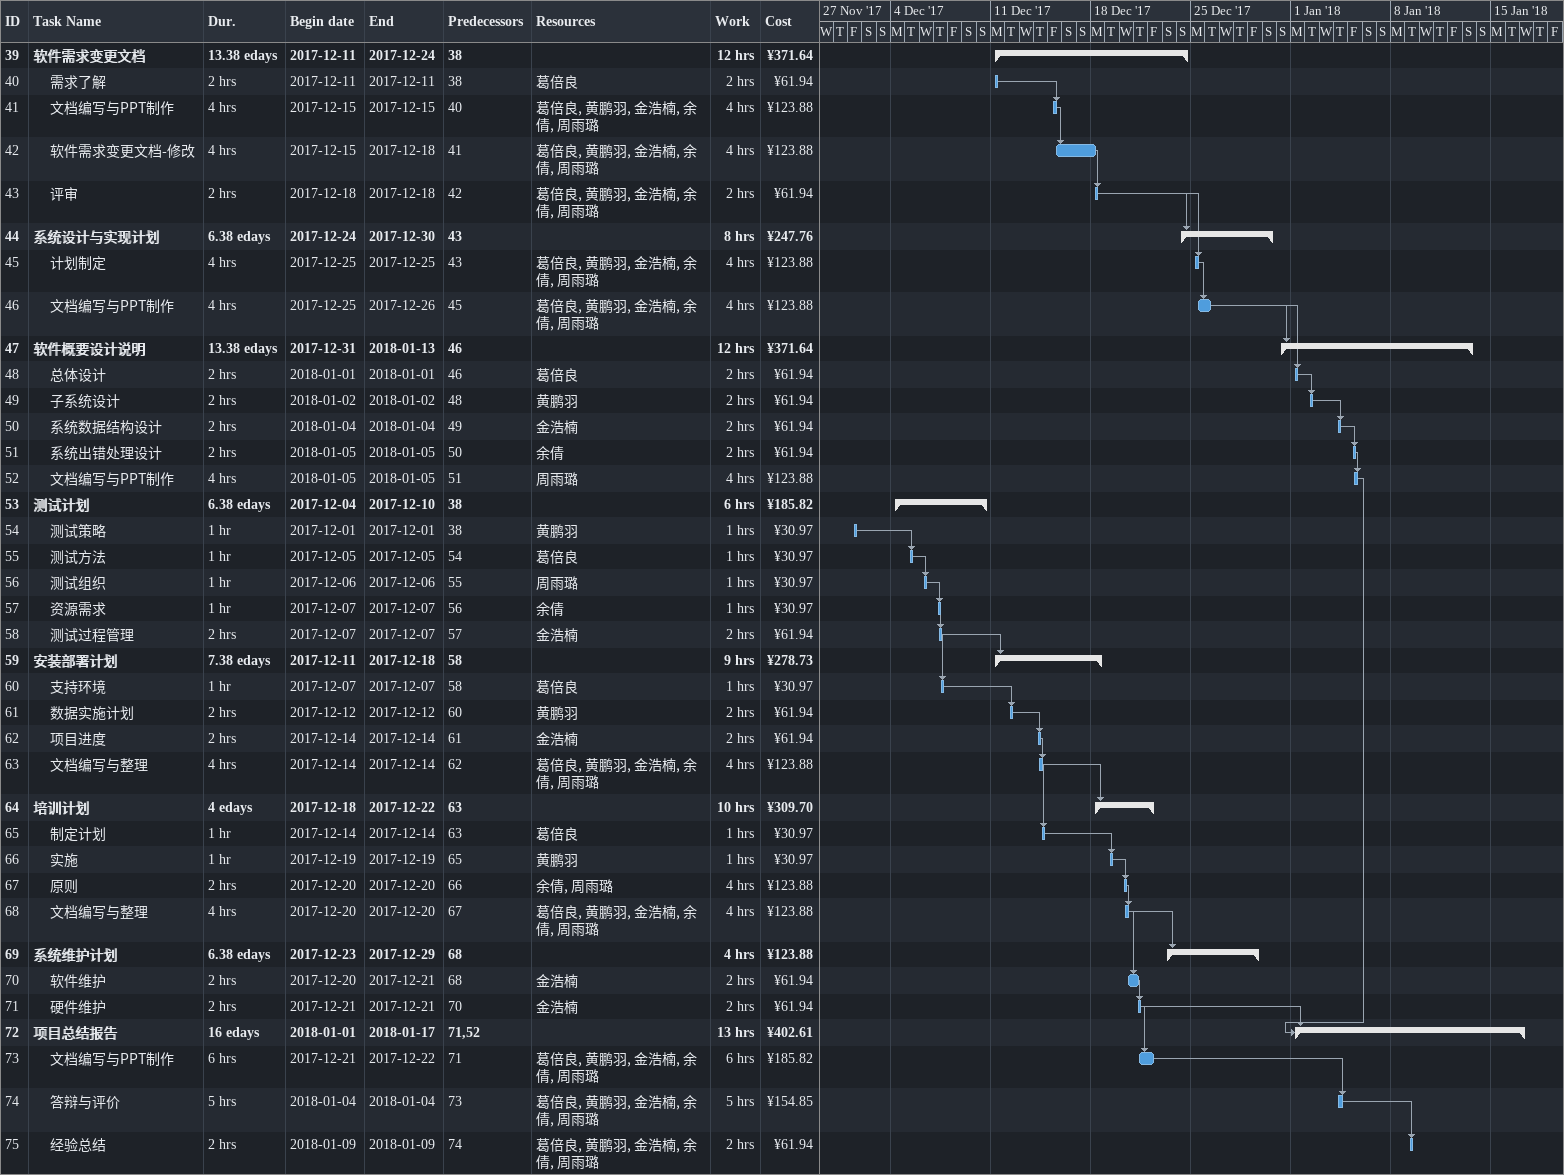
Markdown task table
| ID | Level | Task | Duration | Start | Finish | Predecessors | Resources | Work (h) | Cost (¥) |
|---|---|---|---|---|---|---|---|---|---|
| 39 | 1 | **软件需求变更文档** | 13.38ed | 2017-12-11 | 2017-12-24 | 38 |  | 12 | 371.64 |
| 40 | 2 | 需求了解 | 2h | 2017-12-11 | 2017-12-11 | 38 | 葛倍良 | 2 | 61.94 |
| 41 | 2 | 文档编写与PPT制作 | 4h | 2017-12-15 | 2017-12-15 | 40 | 葛倍良, 黄鹏羽, 金浩楠, 余倩, 周雨璐 | 4 | 123.88 |
| 42 | 2 | 软件需求变更文档-修改 | 4h | 2017-12-15 | 2017-12-18 | 41 | 葛倍良, 黄鹏羽, 金浩楠, 余倩, 周雨璐 | 4 | 123.88 |
| 43 | 2 | 评审 | 2h | 2017-12-18 | 2017-12-18 | 42 | 葛倍良, 黄鹏羽, 金浩楠, 余倩, 周雨璐 | 2 | 61.94 |
| 44 | 1 | **系统设计与实现计划** | 6.38ed | 2017-12-24 | 2017-12-30 | 43 |  | 8 | 247.76 |
| 45 | 2 | 计划制定 | 4h | 2017-12-25 | 2017-12-25 | 43 | 葛倍良, 黄鹏羽, 金浩楠, 余倩, 周雨璐 | 4 | 123.88 |
| 46 | 2 | 文档编写与PPT制作 | 4h | 2017-12-25 | 2017-12-26 | 45 | 葛倍良, 黄鹏羽, 金浩楠, 余倩, 周雨璐 | 4 | 123.88 |
| 47 | 1 | **软件概要设计说明** | 13.38ed | 2017-12-31 | 2018-01-13 | 46 |  | 12 | 371.64 |
| 48 | 2 | 总体设计 | 2h | 2018-01-01 | 2018-01-01 | 46 | 葛倍良 | 2 | 61.94 |
| 49 | 2 | 子系统设计 | 2h | 2018-01-02 | 2018-01-02 | 48 | 黄鹏羽 | 2 | 61.94 |
| 50 | 2 | 系统数据结构设计 | 2h | 2018-01-04 | 2018-01-04 | 49 | 金浩楠 | 2 | 61.94 |
| 51 | 2 | 系统出错处理设计 | 2h | 2018-01-05 | 2018-01-05 | 50 | 余倩 | 2 | 61.94 |
| 52 | 2 | 文档编写与PPT制作 | 4h | 2018-01-05 | 2018-01-05 | 51 | 周雨璐 | 4 | 123.88 |
| 53 | 1 | **测试计划** | 6.38ed | 2017-12-04 | 2017-12-10 | 38 |  | 6 | 185.82 |
| 54 | 2 | 测试策略 | 1h | 2017-12-01 | 2017-12-01 | 38 | 黄鹏羽 | 1 | 30.97 |
| 55 | 2 | 测试方法 | 1h | 2017-12-05 | 2017-12-05 | 54 | 葛倍良 | 1 | 30.97 |
| 56 | 2 | 测试组织 | 1h | 2017-12-06 | 2017-12-06 | 55 | 周雨璐 | 1 | 30.97 |
| 57 | 2 | 资源需求 | 1h | 2017-12-07 | 2017-12-07 | 56 | 余倩 | 1 | 30.97 |
| 58 | 2 | 测试过程管理 | 2h | 2017-12-07 | 2017-12-07 | 57 | 金浩楠 | 2 | 61.94 |
| 59 | 1 | **安装部署计划** | 7.38ed | 2017-12-11 | 2017-12-18 | 58 |  | 9 | 278.73 |
| 60 | 2 | 支持环境 | 1h | 2017-12-07 | 2017-12-07 | 58 | 葛倍良 | 1 | 30.97 |
| 61 | 2 | 数据实施计划 | 2h | 2017-12-12 | 2017-12-12 | 60 | 黄鹏羽 | 2 | 61.94 |
| 62 | 2 | 项目进度 | 2h | 2017-12-14 | 2017-12-14 | 61 | 金浩楠 | 2 | 61.94 |
| 63 | 2 | 文档编写与整理 | 4h | 2017-12-14 | 2017-12-14 | 62 | 葛倍良, 黄鹏羽, 金浩楠, 余倩, 周雨璐 | 4 | 123.88 |
| 64 | 1 | **培训计划** | 4ed | 2017-12-18 | 2017-12-22 | 63 |  | 10 | 309.70 |
| 65 | 2 | 制定计划 | 1h | 2017-12-14 | 2017-12-14 | 63 | 葛倍良 | 1 | 30.97 |
| 66 | 2 | 实施 | 1h | 2017-12-19 | 2017-12-19 | 65 | 黄鹏羽 | 1 | 30.97 |
| 67 | 2 | 原则 | 2h | 2017-12-20 | 2017-12-20 | 66 | 余倩, 周雨璐 | 4 | 123.88 |
| 68 | 2 | 文档编写与整理 | 4h | 2017-12-20 | 2017-12-20 | 67 | 葛倍良, 黄鹏羽, 金浩楠, 余倩, 周雨璐 | 4 | 123.88 |
| 69 | 1 | **系统维护计划** | 6.38ed | 2017-12-23 | 2017-12-29 | 68 |  | 4 | 123.88 |
| 70 | 2 | 软件维护 | 2h | 2017-12-20 | 2017-12-21 | 68 | 金浩楠 | 2 | 61.94 |
| 71 | 2 | 硬件维护 | 2h | 2017-12-21 | 2017-12-21 | 70 | 金浩楠 | 2 | 61.94 |
| 72 | 1 | **项目总结报告** | 16ed | 2018-01-01 | 2018-01-17 | 71, 52 |  | 13 | 402.61 |
| 73 | 2 | 文档编写与PPT制作 | 6h | 2017-12-21 | 2017-12-22 | 71 | 葛倍良, 黄鹏羽, 金浩楠, 余倩, 周雨璐 | 6 | 185.82 |
| 74 | 2 | 答辩与评价 | 5h | 2018-01-04 | 2018-01-04 | 73 | 葛倍良, 黄鹏羽, 金浩楠, 余倩, 周雨璐 | 5 | 154.85 |
| 75 | 2 | 经验总结 | 2h | 2018-01-09 | 2018-01-09 | 74 | 葛倍良, 黄鹏羽, 金浩楠, 余倩, 周雨璐 | 2 | 61.94 |
